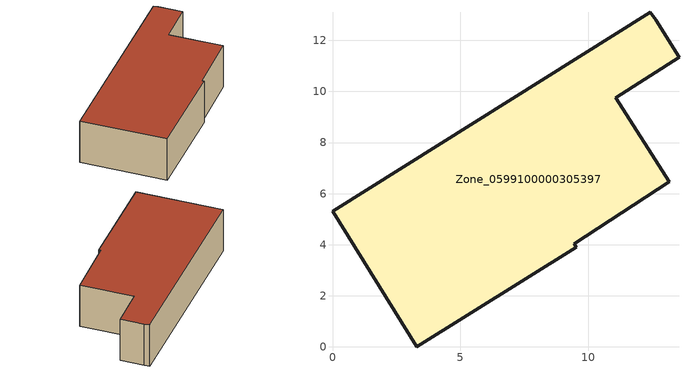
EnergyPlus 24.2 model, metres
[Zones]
Zone_0599100000305397
 floor ground (C_G): 12.43,13.11 12.64,12.8 13.56,11.34 11.09,9.74 13.18,6.46 9.46,4.03 9.53,3.91 3.3,0 0,5.3 z0
 wall outside (C_F): 12.64,12.8 12.43,13.11 0,5.3 3.3,0 9.53,3.91 9.46,4.03 13.18,6.46 11.09,9.74 13.56,11.34 12.64,12.8 z0:3.33
 roof outside (C_R): 13.18,6.46 11.09,9.74 13.56,11.34 12.64,12.8 12.43,13.11 0,5.3 3.3,0 9.53,3.91 9.46,4.03 z3.33
[BUILDING]
Pand.0599100000305397: North Axis=0; Terrain=City; Loads Convergence Tolerance Value=0.04; Temperature Convergence Tolerance Value=0.4; Solar Distribution=FullExterior; Maximum Number of Warmup Days=25; Minimum Number of Warmup Days=1
[Site:Location]
Rotterdam.The.Hague.AP_ZH_NLD Design_Conditions: Latitude=51.96; Longitude=4.45; Time Zone=1; Elevation=-4.5
[SITE:GROUNDTEMPERATURE:BUILDINGSURFACE]
18, 18, 18, 18, 18, 18, 18, 18, 18, 18, 18, 18
[MATERIAL] Thermal Absorptance=0.9; Solar Absorptance=0.7; Visible Absorptance=0.7
Name | Roughness | Thickness | Conductivity | Density | Specific Heat
G.TI.1946 | MediumSmooth | 0.15 | 1 | 540 | 1210
F.TI.1946 | Rough | 0.3 | 0.857143 | 1920 | 840
R.TI.1946 | MediumRough | 0.2 | 0.1 | 1500 | 1000
[CONSTRUCTION]
C_G: G.TI.1946
C_F: F.TI.1946
C_R: R.TI.1946
[ZONE]
Zone_0599100000305397: Type=1; Multiplier=1; Ceiling Height=Autocalculate; Volume=Autocalculate; Floor Area=autocalculate; Part of Total Floor Area=Yes
[ZONEINFILTRATION:DESIGNFLOWRATE]
Infil_Zone_0599100000305397: Zone or ZoneList or Space or SpaceList=Zone_0599100000305397; Schedule=AlwaysOn; Design Flow Rate Calculation Method=Flow/Area; Flow Rate per Floor Area=0.003; Constant Term Coefficient=1; Temperature Term Coefficient=0; Velocity Term Coefficient=0; Velocity Squared Term Coefficient=0
[HVACTEMPLATE:ZONE:IDEALLOADSAIRSYSTEM]
Zone_0599100000305397: Maximum Heating Supply Air Temperature=50; Minimum Cooling Supply Air Temperature=13; Maximum Heating Supply Air Humidity Ratio=0.0156; Minimum Cooling Supply Air Humidity Ratio=0.0077; Heating Limit=NoLimit; Cooling Limit=NoLimit; Dehumidification Control Type=ConstantSensibleHeatRatio; Cooling Sensible Heat Ratio=0.7; Dehumidification Setpoint=60; Humidification Control Type=None; Humidification Setpoint=30; Outdoor Air Method=None; Outdoor Air Flow Rate per Person=0.00944; Outdoor Air Flow Rate per Zone Floor Area=0; Outdoor Air Flow Rate per Zone=0; Demand Controlled Ventilation Type=None; Outdoor Air Economizer Type=NoEconomizer; Heat Recovery Type=None; Sensible Heat Recovery Effectiveness=0.7; Latent Heat Recovery Effectiveness=0.65
[ZONECONTROL:THERMOSTAT]
ThermostatControl_Zone_0599100000305397: Zone or ZoneList=Zone_0599100000305397; Control Type Schedule=DualSetpointControlType; Control 1=Thermostat_Zone_0599100000305397; Temperature Difference Between Cutout And Setpoint=0
[THERMOSTATSETPOINT:DUALSETPOINT]
Thermostat_Zone_0599100000305397: Heating Setpoint Temperature Schedule=HeatingSetpoint_Zone_0599100000305397; Cooling Setpoint Temperature Schedule=CoolingSetpoint_Zone_0599100000305397
[SCHEDULE:COMPACT]
HeatingSetpoint_Zone_0599100000305397: Through: 12/31, For: AllDays, Until: 24:00, 21
CoolingSetpoint_Zone_0599100000305397: Through: 12/31, For: AllDays, Until: 24:00, 24
DualSetpointControlType: Through: 12/31, For: AllDays, Until: 24:00, 4
AlwaysOn: Through: 12/31, For: AllDays, Until: 24:00, 1
